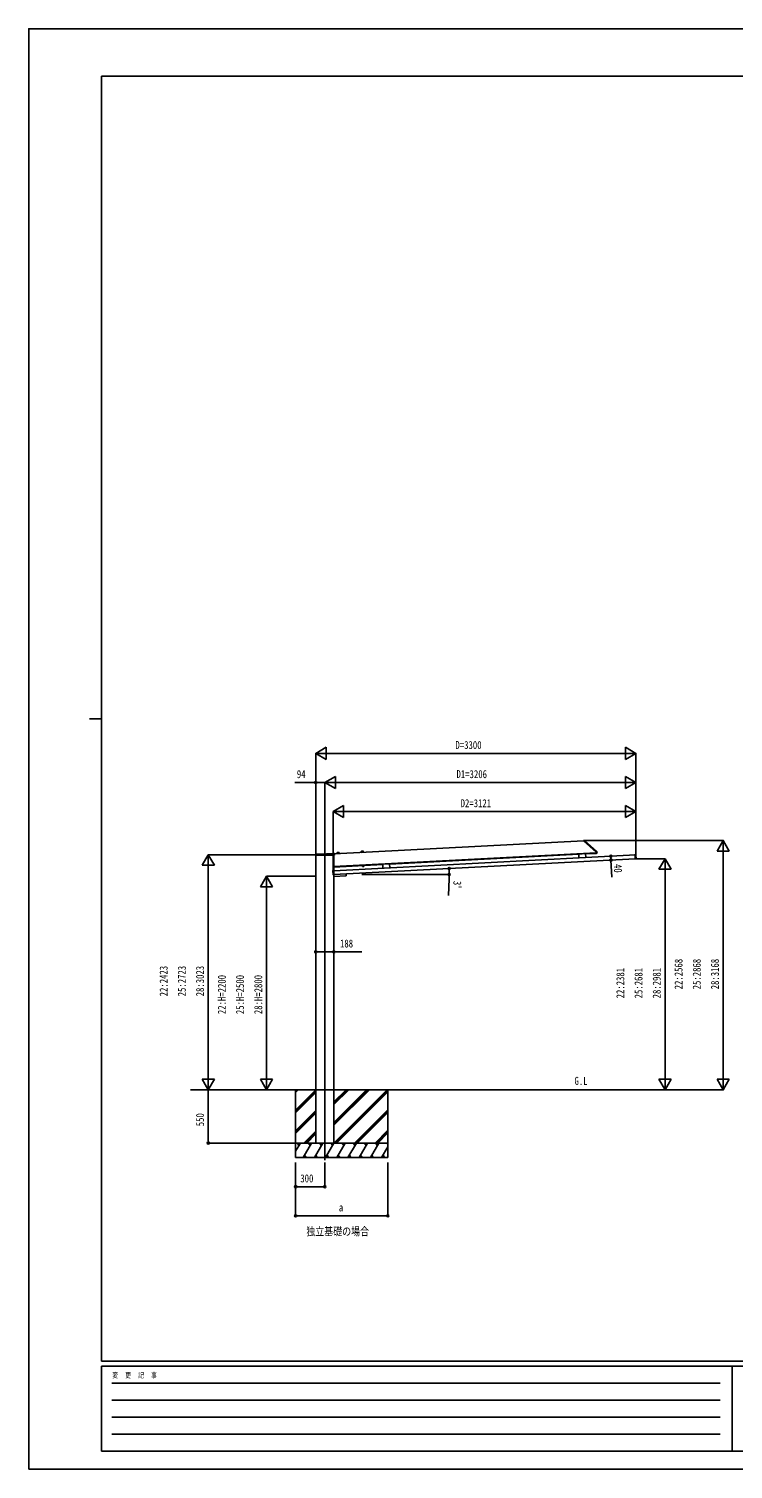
# Model space of a CAD drawing. Units: millimetres, scale not verified. Extents: x -10512 to 10512, y -7425 to 7425.
# Drawn here: x -10512 to -3253, y -7425 to 7425 of the extents above; entities that cross this region are included whole.
import ezdxf
from ezdxf.enums import TextEntityAlignment as Align

# ---------------------------------------------------------------- set-up
doc = ezdxf.new("R2010")
doc.units = ezdxf.units.MM
doc.header["$LTSCALE"] = 30
for name, color, linetype in [('0-2_USER1', 3, 'Continuous'), ('0-3_YKK_12', 2, 'Continuous'), ('0-5_YKK_A1', 4, 'Continuous'), ('0-6_YKK_D', 6, 'Continuous'), ('0-7_YKK_ZWAK', 7, 'Continuous')]:
    doc.layers.add(name, color=color, linetype=linetype)
doc.styles.add('ＭＳ ゴシック', font='')
doc.styles.get('ＭＳ ゴシック').set_extended_font_data('MS Gothic')

msp = doc.modelspace()

# ---------------------------------------------------------------- linework, layer by layer
at = {"layer": '0-3_YKK_12'}
msp.add_line((-7461.55, -1087), (-7461.55, -4239.98), dxfattribs=at)
msp.add_line((-7461.55, -1087), (-7461.55, -4239.98), dxfattribs=at)
at = {"layer": '0-5_YKK_A1'}
for p, q in [((-7364.27, -1079.96), (-4796.5, -945.39)), ((-4796.68, -941.9), (-4789.08, -941.96)), ((-4796.66, -942.37), (-4796.68, -941.9)), ((-4796.66, -942.37), (-4796.36, -947.99)), ((-4796.2, -948.34), (-4666.71, -1064.93)), ((-4786.44, -942.99), (-4658.58, -1058.12)), ((-7561.11, -1094.33), (-7561.04, -1086.48)), ((-7560.61, -1094.33), (-7561.11, -1094.33)), ((-7363.14, -1094.33), (-7560.61, -1094.33)), ((-7560.04, -1085.49), (-7364.53, -1085.49)), ((-7555.55, -3512.5), (-7555.55, -1094.33)), ((-7527.8, -1085.42), (-7365.56, -1076.92)), ((-7369.89, -1254.49), (-4257.62, -1091.38)), ((-7368.85, -1254.44), (-7368.85, -1094.33)), ((-7367.8, -1294.44), (-4262.21, -1131.68)), ((-7367.55, -1212.31), (-4666.26, -1070.74)), ((-7367.55, -1254.37), (-7367.55, -1094.33)), ((-7364.52, -1077.8), (-7363.54, -1086.38)), ((-7363.54, -1086.38), (-7363.54, -1086.4)), ((-7363.54, -1086.4), (-7362.63, -1094.33)), ((-7362.63, -1094.33), (-7363.14, -1094.33)), ((-7336.52, -1076.57), (-7336.53, -1078.1)), ((-7336.53, -1078.1), (-7312.56, -1076.85)), ((-7336.53, -1078.1), (-7312.56, -1076.85)), ((-7336.51, -1078.5), (-7336.53, -1078.1)), ((-7336.51, -1078.5), (-7312.54, -1077.25)), ((-7336.04, -1076.08), (-7313.26, -1074.88)), ((-7335.46, -1069.35), (-7335.52, -1076.05)), ((-7332.62, -1066.38), (-7317.68, -1065.6)), ((-7314.55, -1068.26), (-7313.79, -1074.91)), ((-7312.74, -1075.32), (-7312.56, -1076.85)), ((-7312.54, -1077.25), (-7312.56, -1076.85)), ((-7086.86, -1063.49), (-7086.87, -1065.02)), ((-7086.87, -1065.02), (-7062.91, -1063.76)), ((-7086.87, -1065.02), (-7062.91, -1063.76)), ((-7086.85, -1065.42), (-7086.87, -1065.02)), ((-7086.85, -1065.42), (-7062.89, -1064.16)), ((-7086.39, -1062.99), (-7063.6, -1061.8)), ((-7085.8, -1056.27), (-7085.86, -1062.96)), ((-7082.96, -1053.3), (-7068.03, -1052.52)), ((-7064.89, -1055.17), (-7064.13, -1061.83)), ((-7063.08, -1062.24), (-7062.91, -1063.76)), ((-7062.89, -1064.16), (-7062.91, -1063.76)), ((-6793.95, -1184.75), (-6864.85, -1188.47)), ((-6793.95, -1184.75), (-6791.88, -1224.2)), ((-6793.82, -1187.25), (-4844.25, -1085.08)), ((-4773.48, -1078.87), (-4844.38, -1082.58)), ((-4844.38, -1082.58), (-4842.32, -1122.03)), ((-4773.48, -1078.87), (-4771.41, -1118.31)), ((-4773.35, -1081.36), (-4666, -1075.74)), ((-4666.55, -1065.27), (-4666.46, -1066.88)), ((-4666.41, -1067.81), (-4666.46, -1066.88)), ((-4666.41, -1067.81), (-4658.78, -1067.88)), ((-4666.39, -1068.31), (-4666.41, -1067.81)), ((-4666.39, -1068.31), (-4666, -1075.74)), ((-4666, -1075.74), (-4658.39, -1075.34)), ((-4658.78, -1067.88), (-4657.37, -1067.89)), ((-4657.26, -1060.88), (-4656.94, -1066.96)), ((-4656.94, -1066.96), (-4656.87, -1068.37)), ((-4269.47, -1092.01), (-4264.3, -1091.73)), ((-4263.18, -1090.3), (-4264.38, -1090.36)), ((-4264.36, -1090.71), (-4264.38, -1090.36)), ((-4264.38, -1090.36), (-4264.38, -1090.36)), ((-4264.33, -1091.21), (-4264.36, -1090.71)), ((-4262.18, -1132.23), (-4264.33, -1091.21)), ((-4263.18, -1090.3), (-4263.18, -1090.3)), ((-4262.58, -1090.16), (-4256.69, -1089.85)), ((-4262.16, -1132.73), (-4262.18, -1132.23)), ((-4262.16, -1132.73), (-4262.14, -1133.08)), ((-4262.14, -1133.08), (-4260.94, -1133.02)), ((-4262.14, -1133.08), (-4262.14, -1133.08)), ((-4260.94, -1133.02), (-4260.94, -1133.02)), ((-4254.44, -1132.79), (-4260.33, -1133.1)), ((-4256.17, -1090.32), (-4253.97, -1132.26)), ((-7378.13, -1253.93), (-7375.94, -1295.88)), ((-7371.77, -1253.1), (-7377.66, -1253.41)), ((-7375.41, -1296.35), (-7369.52, -1296.04)), ((-7371.16, -1253.18), (-7369.97, -1253.12)), ((-7371.16, -1253.18), (-7371.16, -1253.18)), ((-7369.95, -1253.47), (-7369.97, -1253.12)), ((-7369.97, -1253.12), (-7369.97, -1253.12)), ((-7369.92, -1253.97), (-7369.95, -1253.47)), ((-7367.77, -1294.99), (-7369.92, -1253.97)), ((-7369.41, -1296.02), (-7368.52, -1313)), ((-7367.73, -1295.84), (-7368.93, -1295.9)), ((-7368.93, -1295.9), (-7368.93, -1295.9)), ((-7368.85, -3512.5), (-7368.85, -1295.9)), ((-7368.85, -1312.5), (-7368.55, -1312.5)), ((-7367.75, -1295.49), (-7367.77, -1294.99)), ((-7367.75, -1295.49), (-7367.73, -1295.84)), ((-7367.73, -1295.84), (-7367.73, -1295.84)), ((-7367.29, -1217.3), (-7367.55, -1212.35)), ((-7367.55, -3512.5), (-7367.55, -1313.95)), ((-7367.47, -1313.95), (-7243.14, -1307.43)), ((-7367.29, -1217.3), (-6864.72, -1190.97)), ((-7243.17, -1287.91), (-7242.2, -1306.38)), ((-7060.04, -1204.41), (-7075.03, -1205.19)), ((-7075.03, -1205.19), (-7074.77, -1210.1)), ((-7073.74, -1210.63), (-7074.77, -1210.1)), ((-7074.57, -1205.17), (-7074.66, -1203.57)), ((-7060.75, -1209.95), (-7073.74, -1210.63)), ((-7071.28, -1205), (-7071.02, -1209.91)), ((-7063.78, -1204.6), (-7063.53, -1209.52)), ((-7060.75, -1209.95), (-7059.78, -1209.32)), ((-7060.58, -1202.83), (-7060.49, -1204.43)), ((-7060.04, -1204.41), (-7059.78, -1209.32)), ((-6864.85, -1188.47), (-6862.78, -1227.92)), ((-8845.95, -3512.5), (-4559.14, -3512.5)), ((-7762.45, -3512.5), (-7762.45, -4212.5)), ((-7762.45, -3539.88), (-7735.07, -3512.5)), ((-7762.45, -3525.74), (-7749.21, -3512.5)), ((-7762.45, -3723.73), (-7556.45, -3517.73)), ((-7762.45, -3737.87), (-7556.45, -3531.87)), ((-7762.45, -3752.01), (-7556.45, -3546.01)), ((-7555.55, -3512.5), (-7555.55, -4062.5)), ((-7368.85, -3512.5), (-7368.85, -4062.5)), ((-7368.59, -4062.5), (-6818.59, -3512.5)), ((-7368.45, -3878.51), (-7002.44, -3512.5)), ((-7368.45, -3850.23), (-7030.72, -3512.5)), ((-7368.45, -3864.37), (-7016.58, -3512.5)), ((-7368.45, -3666.38), (-7214.57, -3512.5)), ((-7368.45, -3652.24), (-7228.71, -3512.5)), ((-7368.45, -3638.1), (-7242.85, -3512.5)), ((-7354.45, -4062.5), (-6812.45, -3520.51)), ((-7340.31, -4062.5), (-6812.45, -3534.65)), ((-6812.45, -3512.5), (-6812.45, -4212.5)), ((-7762.45, -3935.86), (-7556.45, -3729.86)), ((-7762.45, -3950), (-7556.45, -3744)), ((-7762.45, -3964.15), (-7556.45, -3758.15)), ((-7156.46, -4062.5), (-6812.45, -3718.49)), ((-7142.32, -4062.5), (-6812.45, -3732.64)), ((-7128.17, -4062.5), (-6812.45, -3746.78)), ((-7676.96, -4062.5), (-7556.45, -3941.99)), ((-7662.82, -4062.5), (-7556.45, -3956.14)), ((-7648.67, -4062.5), (-7556.45, -3970.28)), ((-6944.33, -4062.5), (-6812.45, -3930.63)), ((-6930.18, -4062.5), (-6812.45, -3944.77)), ((-6916.04, -4062.5), (-6812.45, -3958.91)), ((-6812.45, -4062.5), (-7762.45, -4062.5)), ((-7762.45, -4146.33), (-7714.05, -4062.5)), ((-7729.05, -4088.48), (-7744.05, -4062.5)), ((-7685.18, -4212.5), (-7598.58, -4062.5)), ((-7613.58, -4088.48), (-7628.58, -4062.5)), ((-7569.71, -4212.5), (-7483.11, -4062.5)), ((-7555.55, -4062.5), (-7368.85, -4062.5)), ((-7498.11, -4088.48), (-7513.11, -4062.5)), ((-7454.24, -4212.5), (-7367.64, -4062.5)), ((-7382.64, -4088.48), (-7397.64, -4062.5)), ((-7338.77, -4212.5), (-7252.17, -4062.5)), ((-7267.17, -4088.48), (-7282.17, -4062.5)), ((-7223.3, -4212.5), (-7136.7, -4062.5)), ((-7166.7, -4062.5), (-7151.7, -4088.48)), ((-7107.83, -4212.5), (-7021.23, -4062.5)), ((-7036.23, -4088.48), (-7051.23, -4062.5)), ((-6992.36, -4212.5), (-6905.76, -4062.5)), ((-6920.76, -4088.48), (-6935.76, -4062.5)), ((-6876.89, -4212.5), (-6812.45, -4100.88)), ((-6812.45, -4076.08), (-6820.29, -4062.5)), ((-7762.45, -4212.5), (-6812.45, -4212.5)), ((-7670.19, -4186.52), (-7655.19, -4212.5)), ((-7554.71, -4186.52), (-7539.71, -4212.5)), ((-7439.24, -4186.52), (-7424.25, -4212.5)), ((-7323.77, -4186.52), (-7308.78, -4212.5)), ((-7208.3, -4186.52), (-7193.31, -4212.5)), ((-7092.83, -4186.52), (-7077.84, -4212.5)), ((-6977.36, -4186.52), (-6962.37, -4212.5)), ((-6861.89, -4186.52), (-6846.89, -4212.5))]:
    msp.add_line(p, q, dxfattribs=at)
msp.add_lwpolyline([(-4656.87, -1068.37), (-4656.51, -1075.24), (-4658.39, -1075.34)], dxfattribs=at)
msp.add_lwpolyline([(-7076.19, -1202.05), (-7059.21, -1201.16), (-7059.13, -1202.76), (-7076.1, -1203.65)], close=True, dxfattribs=at)
for centre, radius, start, end in [((-4795.86, -947.96), 0.5, 183, 228), ((-4789.12, -945.96), 4, 48, 89.5), ((-7560.04, -1086.49), 1, 90, 176.5048), ((-7560.04, -1086.49), 1, 176.5048, 179.5), ((-7530.42, -1035.49), 50, 270, 273.00032), ((-7365.51, -1077.92), 1, 6.5, 93.00032), ((-7364.53, -1086.49), 1, 6.5, 90), ((-7336.02, -1076.58), 0.5, 93, 179.5), ((-7332.46, -1069.38), 3, 93, 179.5), ((-7317.53, -1068.6), 3, 6.5, 93), ((-7313.24, -1075.38), 0.5, 6.5, 93), ((-7086.36, -1063.49), 0.5, 93, 179.5), ((-7082.8, -1056.3), 3, 93, 179.5), ((-7067.87, -1055.51), 3, 6.5, 93), ((-7063.58, -1062.3), 0.5, 6.5, 93), ((-4667.04, -1065.3), 0.5, 3, 48), ((-4661.26, -1061.09), 4, 3, 48), ((-4657.37, -1068.39), 0.5, 3, 89.5), ((-4263.14, -1087.43), 2.86, 272.73957, 279.49104), ((-4260.62, -1137.29), 4.28, 87.31821, 94.21342), ((-7371.51, -1250.33), 2.86, 266.50896, 273.26043), ((-7368.79, -1300.18), 4.28, 91.78658, 98.68179), ((-7367.53, -1312.95), 1, 183, 273), ((-7243.2, -1306.43), 1, 273, 3), ((-7073.04, -1207.27), 3.32, 238.61575, 307.38425), ((-7067.89, -1197.89), 12.42, 255.41205, 290.58795), ((-7061.8, -1206.68), 3.32, 238.61575, 307.38425)]:
    msp.add_arc(centre, radius, start, end, dxfattribs=at)
for centre, major_axis, ratio, start_param, end_param in [((-4263.18, -1090.26), (0.599, 0.031), 0.061163, 4.71238898, 5.02268866), ((-4262.57, -1090.46), (0.016, -0.3), 0.998135, 3.14159265, 3.95507086), ((-4260.35, -1132.8), (0.016, -0.3), 0.998135, 5.46983661, 6.28318531), ((-4256.67, -1090.35), (0.336, 0.373), 0.99628, 5.49965061, 7.06672), ((-4254.47, -1132.29), (0.373, -0.336), 0.99628, 5.49965061, 7.06672), ((-7377.63, -1253.91), (-0.373, 0.336), 0.99628, 5.49965061, 7.06672), ((-7375.44, -1295.85), (-0.336, -0.373), 0.99628, 5.49965061, 7.06672), ((-7371.75, -1253.4), (0.016, -0.3), 0.998135, 2.32811445, 3.14159265), ((-7371.17, -1253.14), (-0.599, -0.031), 0.061163, 1.26049665, 1.57079633), ((-7369.54, -1295.74), (0.016, -0.3), 0.998135, 0, 0.81334869)]:
    msp.add_ellipse(centre, major_axis=major_axis, ratio=ratio, start_param=start_param, end_param=end_param, dxfattribs=at)
at = {"layer": '0-6_YKK_D'}
for p, q in [((-7555.55, -44.97), (-7447.3, 17.53)), ((-7447.3, -107.47), (-7447.3, 17.53)), ((-4255.55, -44.97), (-4363.8, 17.53)), ((-4363.8, 17.53), (-4363.8, -107.47)), ((-7555.55, -1078.5), (-7555.55, -43.97)), ((-7555.55, -44.97), (-7447.3, -107.47)), ((-7555.55, -44.97), (-7339.04, -44.97)), ((-7430.55, -44.97), (-4380.55, -44.97)), ((-4255.55, -44.97), (-4472.06, -44.97)), ((-4255.55, -44.97), (-4363.8, -107.47)), ((-4255.55, -1129.86), (-4255.55, -43.97)), ((-7461.55, -344.97), (-7353.3, -282.47)), ((-7353.3, -407.47), (-7353.3, -282.47)), ((-4255.55, -344.97), (-4363.8, -282.47)), ((-4363.8, -282.47), (-4363.8, -407.47)), ((-7555.55, -1088.5), (-7555.55, -343.97)), ((-7461.55, -1086), (-7461.55, -343.97)), ((-7461.55, -1086), (-7461.55, -343.97)), ((-7461.55, -344.97), (-7353.3, -407.47)), ((-7461.55, -344.97), (-7245.04, -344.97)), ((-7336.55, -344.97), (-4380.55, -344.97)), ((-4255.55, -344.97), (-4472.06, -344.97)), ((-4255.55, -344.97), (-4363.8, -407.47)), ((-4255.55, -1129.86), (-4255.55, -343.97)), ((-7376.55, -644.97), (-7268.3, -582.47)), ((-7268.3, -707.47), (-7268.3, -582.47)), ((-4255.55, -644.97), (-4363.8, -582.47)), ((-4363.8, -582.47), (-4363.8, -707.47)), ((-7376.55, -1254.34), (-7376.55, -643.97)), ((-7376.55, -644.97), (-7268.3, -707.47)), ((-7376.55, -644.97), (-7160.05, -644.97)), ((-7251.55, -644.97), (-4380.55, -644.97)), ((-4255.55, -644.97), (-4472.06, -644.97)), ((-4255.55, -644.97), (-4363.8, -707.47)), ((-4255.55, -1129.86), (-4255.55, -643.97)), ((-4787.51, -944.97), (-3354.55, -944.97)), ((-3355.55, -944.97), (-3418.05, -1053.22)), ((-3355.55, -944.97), (-3293.05, -1053.22)), ((-3355.55, -944.97), (-3355.55, -1161.47)), ((-8662.45, -1089.5), (-8724.95, -1197.75)), ((-7556.55, -1089.5), (-8663.45, -1089.5)), ((-8662.45, -1089.5), (-8599.95, -1197.75)), ((-8662.45, -1089.5), (-8662.45, -1306.01)), ((-4259.02, -1131.57), (-3954.55, -1131.57)), ((-3955.55, -1131.57), (-4018.05, -1239.82)), ((-3955.55, -1131.57), (-3893.05, -1239.82)), ((-3955.55, -1131.57), (-3955.55, -1348.07)), ((-3418.05, -1053.22), (-3293.05, -1053.22)), ((-3355.55, -1069.97), (-3355.55, -3387.5)), ((-8724.95, -1197.75), (-8599.95, -1197.75)), ((-8662.45, -1214.5), (-8662.45, -3387.5)), ((-8062.45, -1312.5), (-8124.95, -1420.75)), ((-7556.55, -1312.5), (-8063.45, -1312.5)), ((-8062.45, -1312.5), (-7999.95, -1420.75)), ((-8062.45, -1312.5), (-8062.45, -1529.01)), ((-7081.99, -1294.49), (-6178.2, -1294.49)), ((-4018.05, -1239.82), (-3893.05, -1239.82)), ((-3955.55, -3387.5), (-3955.55, -1256.57)), ((-8124.95, -1420.75), (-7999.95, -1420.75)), ((-8062.45, -1437.5), (-8062.45, -3387.5)), ((-6179.96, -1336.99), (-6186.1, -1508.88)), ((-8662.45, -3512.5), (-8724.95, -3404.25)), ((-8599.95, -3404.25), (-8724.95, -3404.25)), ((-8662.45, -3512.5), (-8662.45, -3295.99)), ((-8662.45, -3512.5), (-8599.95, -3404.25)), ((-8062.45, -3512.5), (-8124.95, -3404.25)), ((-7999.95, -3404.25), (-8124.95, -3404.25)), ((-8062.45, -3512.5), (-8062.45, -3295.99)), ((-8062.45, -3512.5), (-7999.95, -3404.25)), ((-3955.55, -3512.5), (-4018.05, -3404.25)), ((-3893.05, -3404.25), (-4018.05, -3404.25)), ((-3955.55, -3512.5), (-3955.55, -3295.99)), ((-3955.55, -3512.5), (-3893.05, -3404.25)), ((-3355.55, -3512.5), (-3418.05, -3404.25)), ((-3293.05, -3404.25), (-3418.05, -3404.25)), ((-3355.55, -3512.5), (-3355.55, -3295.99)), ((-3355.55, -3512.5), (-3293.05, -3404.25)), ((-8662.45, -3512.5), (-8662.45, -4062.5)), ((-4558.14, -3512.5), (-3954.55, -3512.5)), ((-4557.14, -3512.5), (-3354.55, -3512.5)), ((-7763.45, -4062.5), (-8663.45, -4062.5)), ((-7762.45, -4262.5), (-7762.45, -4513.5)), ((-7762.45, -4262.5), (-7762.45, -4813.5)), ((-7462.45, -4262.5), (-7462.45, -4513.5)), ((-6812.45, -4262.5), (-6812.45, -4813.5)), ((-7762.45, -4512.5), (-7462.45, -4512.5)), ((-7762.45, -4812.5), (-6812.45, -4812.5))]:
    msp.add_line(p, q, dxfattribs=at)
for points in [[(-7461.55, -344.97), (-7555.55, -344.97), (-7770.05, -344.97)], [(-4514.66, -1104.86), (-4512.56, -1144.8), (-4503.26, -1322.39)], [(-7555.55, -2090.82), (-7367.55, -2090.82), (-7081.05, -2090.82)]]:
    msp.add_lwpolyline(points, dxfattribs=at)
for centre in [(-7555.55, -344.97), (-4514.66, -1104.86), (-4512.56, -1144.8), (-6180.83, -1232.23), (-6179.2, -1294.49), (-7555.55, -2090.82), (-7367.55, -2090.82), (-8662.45, -4062.5), (-7762.45, -4512.5), (-7462.45, -4512.5), (-7762.45, -4812.5), (-6812.45, -4812.5)]:
    msp.add_circle(centre, 10.62, dxfattribs=at)
for start, end in [(0, 3), (357.95301, 0)]:
    msp.add_arc((-7368.85, -1294.49), 1189.65, start, end, dxfattribs=at)
at = {"layer": '0-7_YKK_ZWAK'}
for p, q in [((9737.55, 6937.5), (-9762.45, 6937.5)), ((-9762.45, -6312.5), (-9762.45, 6937.5)), ((-9887.45, 312.5), (-9762.45, 312.5)), ((9737.55, -6312.5), (-9762.45, -6312.5)), ((-3262.45, -6362.5), (-9762.45, -6362.5)), ((-9762.45, -7237.5), (-9762.45, -6362.5)), ((-3262.45, -6362.5), (-3262.45, -7237.5)), ((-12.45, -6362.5), (-3262.45, -6362.5)), ((-9656.2, -6537.5), (-3387.45, -6537.5)), ((-9656.2, -6712.5), (-3387.45, -6712.5)), ((-9656.2, -6887.5), (-3387.45, -6887.5)), ((-9656.2, -7062.5), (-3387.45, -7062.5)), ((-9762.45, -7237.5), (-3262.45, -7237.5)), ((-3262.45, -7237.5), (-12.45, -7237.5))]:
    msp.add_line(p, q, dxfattribs=at)
msp.add_lwpolyline([(-10512.5, -7425), (10512.5, -7425), (10512.5, 7425), (-10512.5, 7425)], close=True, dxfattribs=at)

# ---------------------------------------------------------------- texts
at = {"layer": '0-2_USER1', "style": 'ＭＳ ゴシック', "width": 0.8}
for s, p in [('G.L', (-4888.54, -3487.19)), ('独立基礎の場合', (-7652.44, -5040))]:
    msp.add_text(s, height=82.48, dxfattribs=at).set_placement(p, align=Align.BOTTOM_LEFT)
at = {"layer": '0-6_YKK_D', "style": 'ＭＳ ゴシック', "width": 0.8}
for s, p in [('D=3300', (-6115.55, -24.97)), ('94', (-7750.05, -324.97)), ('D1=3206', (-6104.55, -324.97)), ('D2=3121', (-6062.05, -624.97)), ('188', (-7305.05, -2070.82)), ('300', (-7714.45, -4492.5)), ('a', (-7317.45, -4792.5))]:
    msp.add_text(s, height=82.48, dxfattribs=at).set_placement(p, align=Align.BOTTOM_LEFT)
for s, rotation, p in [('40', 273, (-4508.59, -1188.82)), ('3°', 267.953, (-6160.69, -1357.69)), ('22:2568', 90, (-3750.55, -2477.73)), ('25:2868', 90, (-3563.05, -2477.73)), ('28:3168', 90, (-3375.55, -2477.73)), ('22:2423', 90, (-9057.45, -2550)), ('25:2723', 90, (-8869.95, -2550)), ('28:3023', 90, (-8682.45, -2550)), ('22:H=2200', 90, (-8457.45, -2733.5)), ('25:H=2500', 90, (-8269.95, -2733.5)), ('28:H=2800', 90, (-8082.45, -2733.5)), ('22:2381', 90, (-4350.55, -2571.03)), ('25:2681', 90, (-4163.05, -2571.03)), ('28:2981', 90, (-3975.55, -2571.03)), ('550', 90, (-8682.45, -3889.5))]:
    msp.add_text(s, height=82.48, rotation=rotation, dxfattribs=at).set_placement(p, align=Align.BOTTOM_LEFT)
at = {"layer": '0-7_YKK_ZWAK', "style": 'ＭＳ ゴシック', "width": 0.8}
msp.add_text('変  更  記  事', height=54.99, dxfattribs=at).set_placement((-9653.28, -6500), align=Align.BOTTOM_LEFT)

doc.saveas('drawing.dxf')
